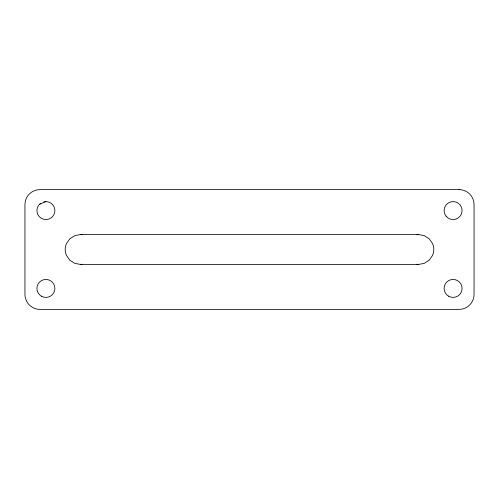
<?xml version="1.0" encoding="UTF-8"?>
<svg xmlns="http://www.w3.org/2000/svg" width="499" height="499" viewBox="0 0 499 499"><rect width="100%" height="100%" fill="white"/><g stroke="black" fill="none" stroke-linecap="round" stroke-linejoin="round"><path stroke-width="0.75" d="M39.558 204.228L45.908 201.596M80.607 234.53L74.794 235.634L69.804 238.821L66.398 243.687A14.571 14.571 0 0 0 66.398 255.313L69.804 260.179L74.794 263.366L80.607 264.47L418.393 264.47L424.206 263.366L429.196 260.179L432.602 255.313A14.571 14.571 0 0 0 432.602 243.687L429.196 238.821L424.206 235.634L418.393 234.53L80.607 234.53L82.061 234.804M80.607 264.47L82.061 264.196M416.939 234.804L418.393 234.53M416.939 264.196L418.393 264.47M43.887 201.827A8.982 8.982 0 0 1 54.765 212.056A8.982 8.982 0 0 1 41.161 218.206A8.982 8.982 0 0 1 40.669 203.28M459.08 189.62L39.92 189.62A14.97 14.97 0 0 0 24.95 204.59L24.95 294.41A14.97 14.97 0 0 0 39.92 309.38L459.08 309.38A14.97 14.97 0 0 0 474.05 294.41L474.05 204.59A14.97 14.97 0 0 0 459.08 189.62M41.417 296.2A8.982 8.982 0 0 0 54.89 288.422A8.982 8.982 0 0 0 41.417 280.644A8.982 8.982 0 0 0 41.417 296.2M448.601 296.2A8.982 8.982 0 0 0 462.074 288.422A8.982 8.982 0 0 0 448.601 280.644A8.982 8.982 0 0 0 448.601 296.2M446.056 216.154A8.982 8.982 0 0 0 461.444 213.884A8.982 8.982 0 0 0 451.782 201.69A8.982 8.982 0 0 0 446.056 216.154"/></g></svg>
